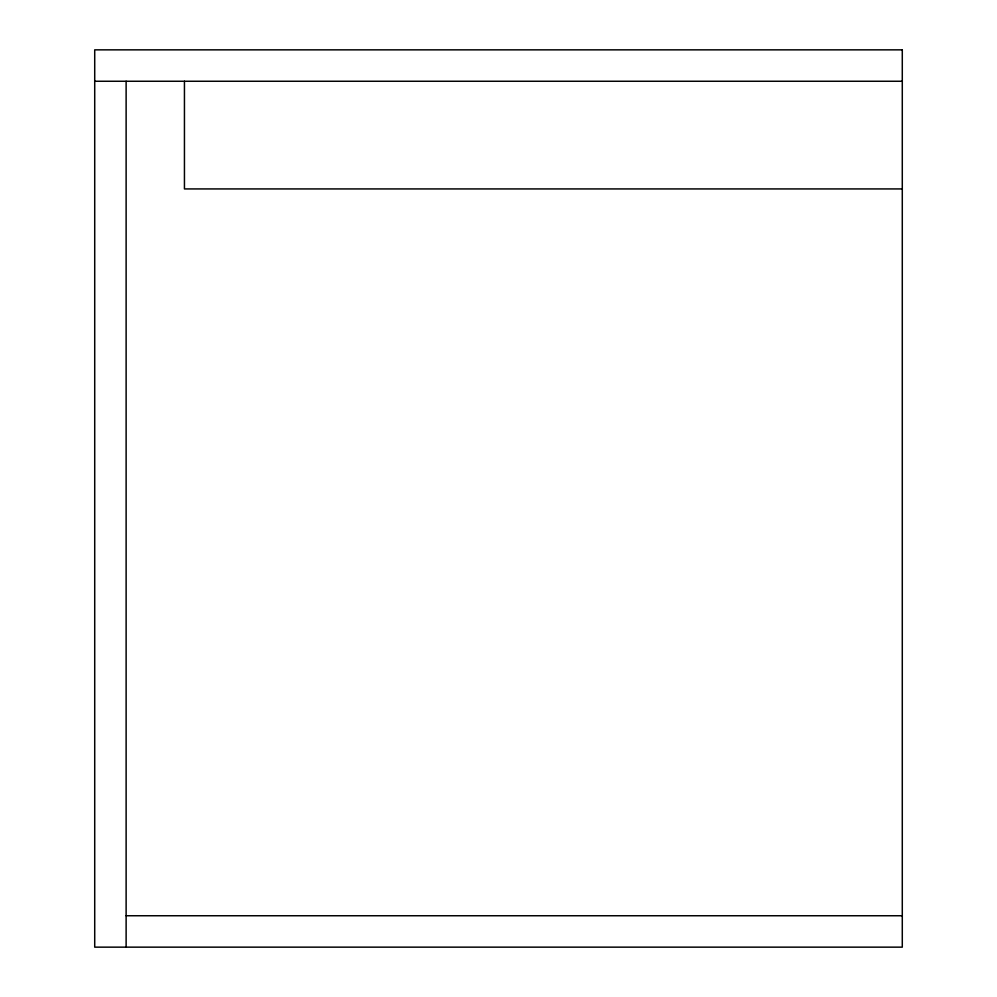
<?xml version="1.0" encoding="UTF-8"?>
<svg xmlns="http://www.w3.org/2000/svg" width="997" height="997" viewBox="0 0 997 997"><rect width="100%" height="100%" fill="white"/><g stroke="black" fill="none" stroke-linecap="round" stroke-linejoin="round"><path stroke-width="1.5" d="M94.715 81.256L902.285 81.256M902.285 188.931L184.445 188.931L184.445 81.256M126.121 915.745L902.285 915.745M126.121 81.256L126.121 947.15M902.285 49.85L94.715 49.85L94.715 947.15L902.285 947.15L902.285 49.85"/></g></svg>
